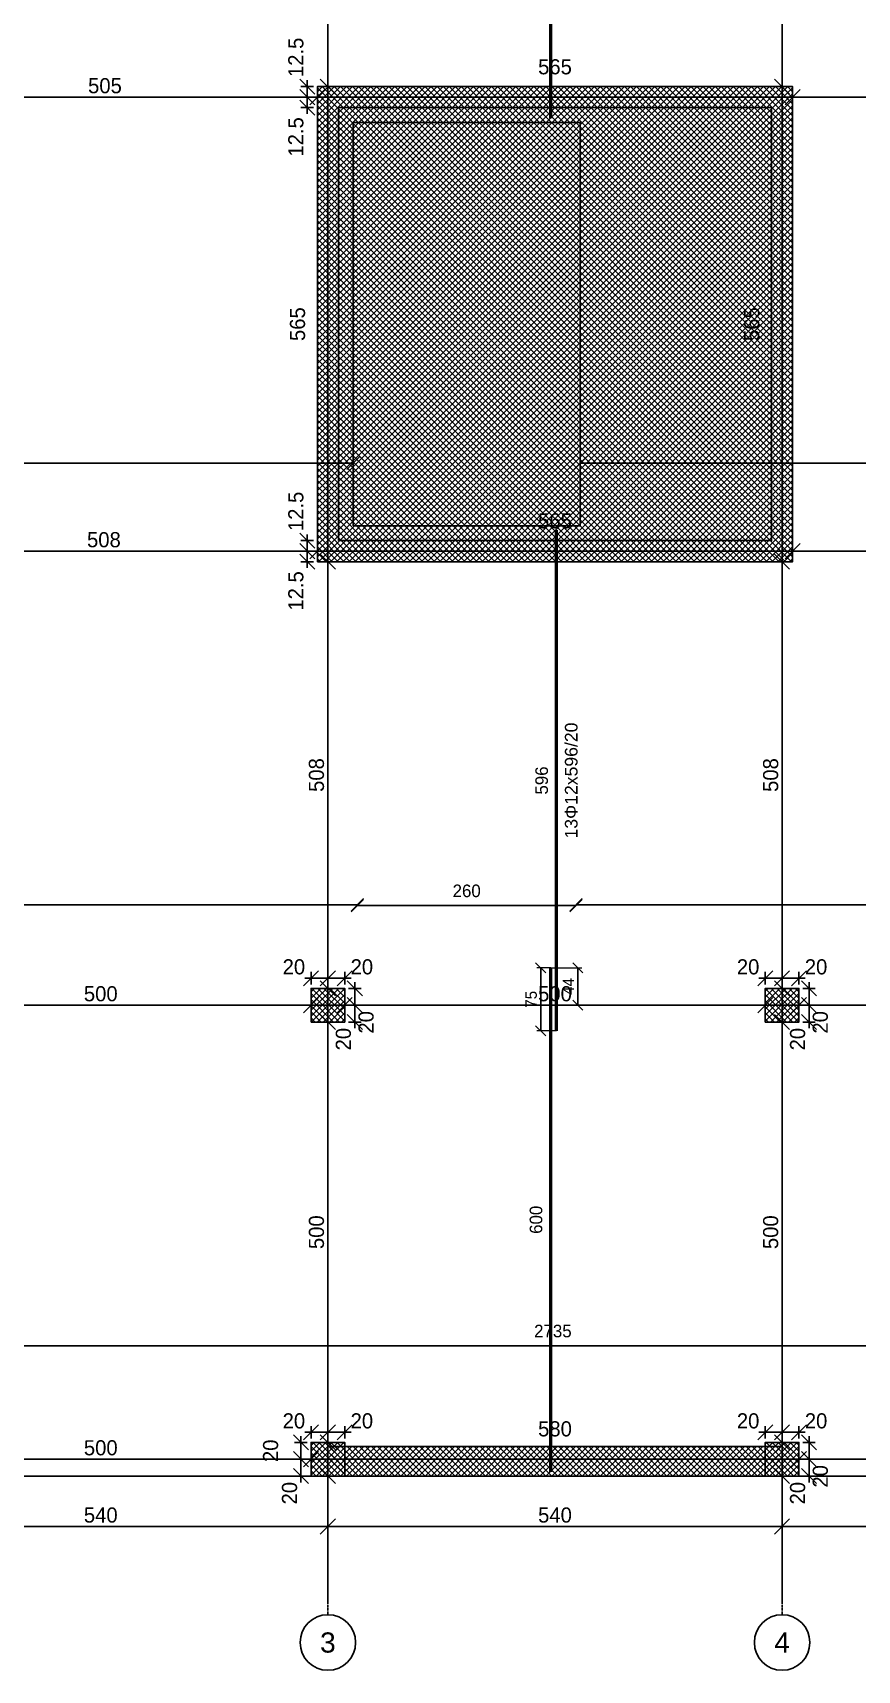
# Model space of a CAD drawing. Header units: centimetres. Extents: x -231 to 7431, y -4464 to 7215.
# Drawn here: x 5209 to 6189, y -231 to 1717 of the extents above; entities that cross this region are included whole.
import ezdxf
from ezdxf.enums import TextEntityAlignment as Align

# ---------------------------------------------------------------- set-up
doc = ezdxf.new("R2010")
doc.units = ezdxf.units.CM
doc.linetypes.add('DASHDOT', pattern=[3.556, 2.54, -0.508, 0, -0.508])
for name, color, linetype in [('AXIS', 8, 'Continuous'), ('COLUMN', 3, 'Continuous'), ('FW_AXIS', 7, 'Continuous'), ('FW_COLUMN_HATCH', 8, 'Continuous'), ('FW_DIM', 7, 'Continuous'), ('FW_WALL_HATCH', 8, 'Continuous'), ('OPENING', 1, 'Continuous'), ('REB_BOT_MESH_Y', 5, 'Continuous'), ('REB_BOT_MESH_Y_AXDIM', 5, 'Continuous'), ('REB_BOT_MESH_Y_LAP', 5, 'Continuous'), ('REB_BOT_MESH_Y_RANGE', 5, 'Continuous'), ('REB_BOT_MESH_Y_TEXT', 5, 'Continuous'), ('SLAB', 7, 'Continuous'), ('WALL', 4, 'Continuous')]:
    doc.layers.add(name, color=color, linetype=linetype)
doc.styles.add('REBAR_TXT', font='arial.ttf')
doc.dimstyles.new('FW_DIM', dxfattribs={"dimtxt": 18, "dimasz": 9, "dimexe": 7.5, "dimexo": 4.5, "dimgap": 4.5, "dimtad": 1, "dimdec": 0, "dimtxsty": 'Standard', "dimtsz": 9, "dimcen": 2.5, "dimdle": 7.5, "dimclrd": 256, "dimclre": 256, "dimclrt": 7, "dimazin": 3, "dimtfac": 1, "dimtmove": 2, "dimatfit": 3})
doc.dimstyles.new('REBAR LAP', dxfattribs={"dimtxt": 13.5, "dimasz": 2.5, "dimexe": 4.5, "dimexo": 0, "dimgap": 4.5, "dimtad": 1, "dimdec": 0, "dimtxsty": 'Standard', "dimtsz": 6, "dimcen": 2.5, "dimclrd": 6, "dimclre": 6, "dimclrt": 7, "dimazin": 3, "dimtfac": 1, "dimtmove": 2, "dimatfit": 3, "dimlwd": 25, "dimlwe": 18})
doc.dimstyles.new('REBAR M-200', dxfattribs={"dimtxt": 15, "dimasz": 15, "dimexe": 25, "dimexo": 12.5, "dimgap": 10, "dimtad": 1, "dimdec": 0, "dimtxsty": 'Standard', "dimblk": 'NONE', "dimcen": 50, "dimse1": 1, "dimse2": 1, "dimclrd": 6, "dimclre": 6, "dimclrt": 7, "dimazin": 3, "dimtfac": 1, "dimtmove": 2, "dimatfit": 3, "dimldrblk": 'NONE', "dimlwd": 53})
doc.dimstyles.new('REBAR RANGE', dxfattribs={"dimtxt": 15, "dimasz": 2.5, "dimexe": 0, "dimexo": 0, "dimgap": 10, "dimtad": 1, "dimdec": 0, "dimtxsty": 'Standard', "dimtsz": 7.5, "dimcen": 2.5, "dimse1": 1, "dimse2": 1, "dimclrd": 6, "dimclre": 6, "dimclrt": 7, "dimazin": 3, "dimtfac": 1, "dimtmove": 2, "dimatfit": 3, "dimlwd": 25})

# ---------------------------------------------------------------- blocks, each defined once
blk = doc.blocks.new('*D752')
at = {"color": 6, "lineweight": 53}
blk.add_line((5825, 5), (5825, 604.5), dxfattribs=at)
at = {"layer": 'Defpoints'}
for p in [(5825, 604.5), (5825, 5), (5825, 5)]:
    blk.add_point(p, dxfattribs=at)
at = {"layer": 'REB_BOT_MESH_Y', "color": 7, "insert": (5807.5, 304.75), "char_height": 15, "attachment_point": 5, "rotation": 90}
blk.add_mtext('600', dxfattribs=at)
blk = doc.blocks.new('_NONE')
blk = doc.blocks.new('*D753')
at = {"color": 6, "lineweight": 53}
blk.add_line((5831.75, 529.5), (5831.75, 1125), dxfattribs=at)
at = {"layer": 'Defpoints'}
for p in [(5831.75, 1125), (5831.75, 529.5), (5831.75, 529.5)]:
    blk.add_point(p, dxfattribs=at)
at = {"layer": 'REB_BOT_MESH_Y', "color": 7, "insert": (5814.25, 827.25), "char_height": 15, "attachment_point": 5, "rotation": 90}
blk.add_mtext('596', dxfattribs=at)
blk = doc.blocks.new('_OBLIQUE')
at = {"color": 0, "linetype": 'BYBLOCK'}
blk.add_line((-0.5, -0.5), (0.5, 0.5), dxfattribs=at)
blk = doc.blocks.new('*D754')
at = {"color": 6, "lineweight": 18}
for p, q in [((5825, 604.5), (5808.5, 604.5)), ((5831.75, 529.5), (5808.5, 529.5))]:
    blk.add_line(p, q, dxfattribs=at)
at = {"color": 6, "lineweight": 25}
blk.add_line((5813, 529.5), (5813, 604.5), dxfattribs=at)
at = {"layer": 'Defpoints'}
for p in [(5825, 604.5), (5813, 529.5), (5831.75, 529.5)]:
    blk.add_point(p, dxfattribs=at)
at = {"layer": 'REB_BOT_MESH_Y_LAP', "color": 6, "xscale": 12, "yscale": 12, "rotation": 90}
for p in [(5813, 604.5), (5813, 529.5)]:
    blk.add_blockref('_OBLIQUE', p, dxfattribs=at)
at = {"layer": 'REB_BOT_MESH_Y_LAP', "color": 7, "insert": (5801.75, 567), "char_height": 13.5, "attachment_point": 5, "rotation": 90}
blk.add_mtext('75', dxfattribs=at)
blk = doc.blocks.new('*D755')
at = {"color": 6, "lineweight": 18}
for p, q in [((5825, 604.5), (5861.75, 604.5)), ((5825, 560), (5861.75, 560))]:
    blk.add_line(p, q, dxfattribs=at)
at = {"color": 6, "lineweight": 25}
blk.add_line((5857.25, 560), (5857.25, 604.5), dxfattribs=at)
at = {"layer": 'Defpoints'}
for p in [(5825, 604.5), (5825, 560), (5857.25, 560)]:
    blk.add_point(p, dxfattribs=at)
at = {"layer": 'REB_BOT_MESH_Y_AXDIM', "color": 6, "xscale": 12, "yscale": 12, "rotation": 90}
for p in [(5857.25, 604.5), (5857.25, 560)]:
    blk.add_blockref('_OBLIQUE', p, dxfattribs=at)
at = {"layer": 'REB_BOT_MESH_Y_AXDIM', "color": 7, "insert": (5846, 582.25), "char_height": 13.5, "attachment_point": 5, "rotation": 90}
blk.add_mtext('44', dxfattribs=at)
blk = doc.blocks.new('*D756')
at = {"color": 6, "lineweight": 53}
blk.add_line((5825, 1615), (5825, 2214.5), dxfattribs=at)
at = {"layer": 'Defpoints'}
for p in [(5825, 2214.5), (5825, 1615), (5825, 1615)]:
    blk.add_point(p, dxfattribs=at)
at = {"layer": 'REB_BOT_MESH_Y', "color": 7, "insert": (5807.5, 1914.75), "char_height": 15, "attachment_point": 5, "rotation": 90}
blk.add_mtext('600', dxfattribs=at)
blk = doc.blocks.new('*D770')
at = {"color": 6, "lineweight": 25}
blk.add_line((4460, 154.875), (7195, 154.875), dxfattribs=at)
at = {"layer": 'Defpoints'}
for p in [(4460, 154.875), (4460, 154.875), (7195, 154.875)]:
    blk.add_point(p, dxfattribs=at)
at = {"layer": 'REB_BOT_MESH_Y_RANGE', "color": 6, "xscale": 15, "yscale": 15}
for p in [(4460, 154.875), (7195, 154.875)]:
    blk.add_blockref('_OBLIQUE', p, dxfattribs=at)
at = {"layer": 'REB_BOT_MESH_Y_RANGE', "color": 7, "insert": (5827.5, 172.375), "char_height": 15, "attachment_point": 5}
blk.add_mtext('2735', dxfattribs=at)
blk = doc.blocks.new('*D771')
at = {"color": 6, "lineweight": 25}
blk.add_line((4460, 679.5), (5595, 679.5), dxfattribs=at)
at = {"layer": 'Defpoints'}
for p in [(4460, 679.5), (4460, 679.5), (5595, 679.5)]:
    blk.add_point(p, dxfattribs=at)
at = {"layer": 'REB_BOT_MESH_Y_RANGE', "color": 6, "xscale": 15, "yscale": 15}
for p in [(4460, 679.5), (5595, 679.5)]:
    blk.add_blockref('_OBLIQUE', p, dxfattribs=at)
at = {"layer": 'REB_BOT_MESH_Y_RANGE', "color": 7, "insert": (5027.5, 697), "char_height": 15, "attachment_point": 5}
blk.add_mtext('1135', dxfattribs=at)
blk = doc.blocks.new('*D772')
at = {"color": 6, "lineweight": 25}
blk.add_line((4460, 1204.5), (5590, 1204.5), dxfattribs=at)
at = {"layer": 'Defpoints'}
for p in [(4460, 1204.5), (4460, 1204.5), (5590, 1204.5)]:
    blk.add_point(p, dxfattribs=at)
at = {"layer": 'REB_BOT_MESH_Y_RANGE', "color": 6, "xscale": 15, "yscale": 15}
for p in [(4460, 1204.5), (5590, 1204.5)]:
    blk.add_blockref('_OBLIQUE', p, dxfattribs=at)
at = {"layer": 'REB_BOT_MESH_Y_RANGE', "color": 7, "insert": (5025, 1222), "char_height": 15, "attachment_point": 5}
blk.add_mtext('1130', dxfattribs=at)
blk = doc.blocks.new('*D776')
at = {"color": 6, "lineweight": 25}
blk.add_line((5855, 679.5), (6690, 679.5), dxfattribs=at)
at = {"layer": 'Defpoints'}
for p in [(5855, 679.5), (5855, 679.5), (6690, 679.5)]:
    blk.add_point(p, dxfattribs=at)
at = {"layer": 'REB_BOT_MESH_Y_RANGE', "color": 6, "xscale": 15, "yscale": 15}
for p in [(5855, 679.5), (6690, 679.5)]:
    blk.add_blockref('_OBLIQUE', p, dxfattribs=at)
at = {"layer": 'REB_BOT_MESH_Y_RANGE', "color": 7, "insert": (6272.5, 697), "char_height": 15, "attachment_point": 5}
blk.add_mtext('835', dxfattribs=at)
blk = doc.blocks.new('*D777')
at = {"color": 6, "lineweight": 25}
blk.add_line((5860, 1204.5), (6695, 1204.5), dxfattribs=at)
at = {"layer": 'Defpoints'}
for p in [(5860, 1204.5), (5860, 1204.5), (6695, 1204.5)]:
    blk.add_point(p, dxfattribs=at)
at = {"layer": 'REB_BOT_MESH_Y_RANGE', "color": 6, "xscale": 15, "yscale": 15}
for p in [(5860, 1204.5), (6695, 1204.5)]:
    blk.add_blockref('_OBLIQUE', p, dxfattribs=at)
at = {"layer": 'REB_BOT_MESH_Y_RANGE', "color": 7, "insert": (6277.5, 1222), "char_height": 15, "attachment_point": 5}
blk.add_mtext('835', dxfattribs=at)
blk = doc.blocks.new('*D787')
at = {"color": 6, "lineweight": 25}
blk.add_line((5595, 678.375), (5855, 678.375), dxfattribs=at)
at = {"layer": 'Defpoints'}
for p in [(5595, 678.375), (5595, 678.375), (5855, 678.375)]:
    blk.add_point(p, dxfattribs=at)
at = {"layer": 'REB_BOT_MESH_Y_RANGE', "color": 6, "xscale": 15, "yscale": 15}
for p in [(5595, 678.375), (5855, 678.375)]:
    blk.add_blockref('_OBLIQUE', p, dxfattribs=at)
at = {"layer": 'REB_BOT_MESH_Y_RANGE', "color": 7, "insert": (5725, 695.875), "char_height": 15, "attachment_point": 5}
blk.add_mtext('260', dxfattribs=at)
blk = doc.blocks.new('*D795')
for p, q in [((5543, 1100), (5528, 1100)), ((5535.5, 1080), (5535.5, 1107.5)), ((5543, 1087.5), (5528, 1087.5))]:
    blk.add_line(p, q)
at = {"layer": 'Defpoints'}
for p in [(5547.5, 1100), (5535.5, 1087.5), (5547.5, 1087.5)]:
    blk.add_point(p, dxfattribs=at)
at = {"layer": 'FW_DIM', "xscale": 18, "yscale": 18, "rotation": 90}
for p in [(5535.5, 1100), (5535.5, 1087.5)]:
    blk.add_blockref('_OBLIQUE', p, dxfattribs=at)
at = {"layer": 'FW_DIM', "color": 7, "insert": (5522, 1052.7), "char_height": 18, "attachment_point": 5, "rotation": 90}
blk.add_mtext('12.5', dxfattribs=at)
blk = doc.blocks.new('*D796')
for p, q in [((5543, 1112.5), (5528, 1112.5)), ((5535.5, 1092.5), (5535.5, 1120)), ((5543, 1100), (5528, 1100))]:
    blk.add_line(p, q)
at = {"layer": 'Defpoints'}
for p in [(5547.5, 1112.5), (5535.5, 1100), (5547.5, 1100)]:
    blk.add_point(p, dxfattribs=at)
at = {"layer": 'FW_DIM', "xscale": 18, "yscale": 18, "rotation": 90}
for p in [(5535.5, 1112.5), (5535.5, 1100)]:
    blk.add_blockref('_OBLIQUE', p, dxfattribs=at)
at = {"layer": 'FW_DIM', "color": 7, "insert": (5522, 1147.3), "char_height": 18, "attachment_point": 5, "rotation": 90}
blk.add_mtext('12.5', dxfattribs=at)
blk = doc.blocks.new('*D797')
for p, q in [((5543, 1640), (5528, 1640)), ((5535.5, 1620), (5535.5, 1647.5)), ((5543, 1627.5), (5528, 1627.5))]:
    blk.add_line(p, q)
at = {"layer": 'Defpoints'}
for p in [(5547.5, 1640), (5535.5, 1627.5), (5547.5, 1627.5)]:
    blk.add_point(p, dxfattribs=at)
at = {"layer": 'FW_DIM', "xscale": 18, "yscale": 18, "rotation": 90}
for p in [(5535.5, 1640), (5535.5, 1627.5)]:
    blk.add_blockref('_OBLIQUE', p, dxfattribs=at)
at = {"layer": 'FW_DIM', "color": 7, "insert": (5522, 1592.7), "char_height": 18, "attachment_point": 5, "rotation": 90}
blk.add_mtext('12.5', dxfattribs=at)
blk = doc.blocks.new('*D798')
for p, q in [((5535.5, 1632.5), (5535.5, 1660)), ((5543, 1652.5), (5528, 1652.5)), ((5543, 1640), (5528, 1640))]:
    blk.add_line(p, q)
at = {"layer": 'Defpoints'}
for p in [(5535.5, 1640), (5547.5, 1652.5), (5547.5, 1640)]:
    blk.add_point(p, dxfattribs=at)
at = {"layer": 'FW_DIM', "xscale": 18, "yscale": 18, "rotation": 90}
for p in [(5535.5, 1652.5), (5535.5, 1640)]:
    blk.add_blockref('_OBLIQUE', p, dxfattribs=at)
at = {"layer": 'FW_DIM', "color": 7, "insert": (5522, 1687.3), "char_height": 18, "attachment_point": 5, "rotation": 90}
blk.add_mtext('12.5', dxfattribs=at)
blk = doc.blocks.new('*D847')
for p, q in [((5540, 44.5), (5540, 59.5)), ((5560, 44.5), (5560, 59.5)), ((5532.5, 52), (5567.5, 52))]:
    blk.add_line(p, q)
at = {"layer": 'Defpoints'}
for p in [(5540, 52), (5540, 40), (5560, 40)]:
    blk.add_point(p, dxfattribs=at)
at = {"layer": 'FW_DIM', "xscale": 18, "yscale": 18}
for p in [(5540, 52), (5560, 52)]:
    blk.add_blockref('_OBLIQUE', p, dxfattribs=at)
at = {"layer": 'FW_DIM', "color": 7, "insert": (5519.6, 65.5), "char_height": 18, "attachment_point": 5}
blk.add_mtext('20', dxfattribs=at)
blk = doc.blocks.new('*D848')
for p, q in [((5560, 44.5), (5560, 59.5)), ((5580, 44.5), (5580, 59.5)), ((5552.5, 52), (5587.5, 52))]:
    blk.add_line(p, q)
at = {"layer": 'Defpoints'}
for p in [(5560, 52), (5560, 40), (5580, 40)]:
    blk.add_point(p, dxfattribs=at)
at = {"layer": 'FW_DIM', "xscale": 18, "yscale": 18}
for p in [(5560, 52), (5580, 52)]:
    blk.add_blockref('_OBLIQUE', p, dxfattribs=at)
at = {"layer": 'FW_DIM', "color": 7, "insert": (5600.4, 65.5), "char_height": 18, "attachment_point": 5}
blk.add_mtext('20', dxfattribs=at)
blk = doc.blocks.new('*D849')
for p, q in [((5535.5, 20), (5520.5, 20)), ((5528, -7.5), (5528, 27.5)), ((5535.5, 0), (5520.5, 0))]:
    blk.add_line(p, q)
at = {"layer": 'Defpoints'}
for p in [(5540, 20), (5528, 0), (5540, 0)]:
    blk.add_point(p, dxfattribs=at)
at = {"layer": 'FW_DIM', "xscale": 18, "yscale": 18, "rotation": 90}
for p in [(5528, 20), (5528, 0)]:
    blk.add_blockref('_OBLIQUE', p, dxfattribs=at)
at = {"layer": 'FW_DIM', "color": 7, "insert": (5514.5, -20.4), "char_height": 18, "attachment_point": 5, "rotation": 90}
blk.add_mtext('20', dxfattribs=at)
blk = doc.blocks.new('*D850')
for p, q in [((5535.5, 40), (5520.5, 40)), ((5528, 12.5), (5528, 47.5)), ((5535.5, 20), (5520.5, 20))]:
    blk.add_line(p, q)
at = {"layer": 'Defpoints'}
for p in [(5540, 40), (5528, 20), (5540, 20)]:
    blk.add_point(p, dxfattribs=at)
at = {"layer": 'FW_DIM', "xscale": 18, "yscale": 18, "rotation": 90}
for p in [(5528, 40), (5528, 20)]:
    blk.add_blockref('_OBLIQUE', p, dxfattribs=at)
at = {"layer": 'FW_DIM', "color": 7, "insert": (5492, 30), "char_height": 18, "attachment_point": 5, "rotation": 90}
blk.add_mtext('20', dxfattribs=at)
blk = doc.blocks.new('*D851')
for p, q in [((5532.5, 592), (5567.5, 592)), ((5540, 584.5), (5540, 599.5)), ((5560, 584.5), (5560, 599.5))]:
    blk.add_line(p, q)
at = {"layer": 'Defpoints'}
for p in [(5540, 592), (5540, 580), (5560, 580)]:
    blk.add_point(p, dxfattribs=at)
at = {"layer": 'FW_DIM', "xscale": 18, "yscale": 18}
for p in [(5540, 592), (5560, 592)]:
    blk.add_blockref('_OBLIQUE', p, dxfattribs=at)
at = {"layer": 'FW_DIM', "color": 7, "insert": (5519.6, 605.5), "char_height": 18, "attachment_point": 5}
blk.add_mtext('20', dxfattribs=at)
blk = doc.blocks.new('*D852')
for p, q in [((5552.5, 592), (5587.5, 592)), ((5560, 584.5), (5560, 599.5)), ((5580, 584.5), (5580, 599.5))]:
    blk.add_line(p, q)
at = {"layer": 'Defpoints'}
for p in [(5560, 592), (5560, 580), (5580, 580)]:
    blk.add_point(p, dxfattribs=at)
at = {"layer": 'FW_DIM', "xscale": 18, "yscale": 18}
for p in [(5560, 592), (5580, 592)]:
    blk.add_blockref('_OBLIQUE', p, dxfattribs=at)
at = {"layer": 'FW_DIM', "color": 7, "insert": (5600.4, 605.5), "char_height": 18, "attachment_point": 5}
blk.add_mtext('20', dxfattribs=at)
blk = doc.blocks.new('*D853')
for p, q in [((5592, 532.5), (5592, 567.5)), ((5584.5, 560), (5599.5, 560)), ((5584.5, 540), (5599.5, 540))]:
    blk.add_line(p, q)
at = {"layer": 'Defpoints'}
for p in [(5580, 560), (5580, 540), (5592, 540)]:
    blk.add_point(p, dxfattribs=at)
at = {"layer": 'FW_DIM', "xscale": 18, "yscale": 18, "rotation": 90}
for p in [(5592, 560), (5592, 540)]:
    blk.add_blockref('_OBLIQUE', p, dxfattribs=at)
at = {"layer": 'FW_DIM', "color": 7, "insert": (5578.5, 519.6), "char_height": 18, "attachment_point": 5, "rotation": 90}
blk.add_mtext('20', dxfattribs=at)
blk = doc.blocks.new('*D854')
for p, q in [((5592, 552.5), (5592, 587.5)), ((5584.5, 580), (5599.5, 580)), ((5584.5, 560), (5599.5, 560))]:
    blk.add_line(p, q)
at = {"layer": 'Defpoints'}
for p in [(5580, 580), (5580, 560), (5592, 560)]:
    blk.add_point(p, dxfattribs=at)
at = {"layer": 'FW_DIM', "xscale": 18, "yscale": 18, "rotation": 90}
for p in [(5592, 580), (5592, 560)]:
    blk.add_blockref('_OBLIQUE', p, dxfattribs=at)
at = {"layer": 'FW_DIM', "color": 7, "insert": (5605.5, 539.6), "char_height": 18, "attachment_point": 5, "rotation": 90}
blk.add_mtext('20', dxfattribs=at)
blk = doc.blocks.new('*D863')
for p, q in [((6080, 44.5), (6080, 59.5)), ((6100, 44.5), (6100, 59.5)), ((6072.5, 52), (6107.5, 52))]:
    blk.add_line(p, q)
at = {"layer": 'Defpoints'}
for p in [(6080, 52), (6080, 40), (6100, 40)]:
    blk.add_point(p, dxfattribs=at)
at = {"layer": 'FW_DIM', "xscale": 18, "yscale": 18}
for p in [(6080, 52), (6100, 52)]:
    blk.add_blockref('_OBLIQUE', p, dxfattribs=at)
at = {"layer": 'FW_DIM', "color": 7, "insert": (6059.6, 65.5), "char_height": 18, "attachment_point": 5}
blk.add_mtext('20', dxfattribs=at)
blk = doc.blocks.new('*D864')
for p, q in [((6100, 44.5), (6100, 59.5)), ((6120, 44.5), (6120, 59.5)), ((6092.5, 52), (6127.5, 52))]:
    blk.add_line(p, q)
at = {"layer": 'Defpoints'}
for p in [(6100, 52), (6100, 40), (6120, 40)]:
    blk.add_point(p, dxfattribs=at)
at = {"layer": 'FW_DIM', "xscale": 18, "yscale": 18}
for p in [(6100, 52), (6120, 52)]:
    blk.add_blockref('_OBLIQUE', p, dxfattribs=at)
at = {"layer": 'FW_DIM', "color": 7, "insert": (6140.4, 65.5), "char_height": 18, "attachment_point": 5}
blk.add_mtext('20', dxfattribs=at)
blk = doc.blocks.new('*D865')
for p, q in [((6124.5, 20), (6139.5, 20)), ((6132, -7.5), (6132, 27.5)), ((6124.5, 0), (6139.5, 0))]:
    blk.add_line(p, q)
at = {"layer": 'Defpoints'}
for p in [(6120, 20), (6120, 0), (6132, 0)]:
    blk.add_point(p, dxfattribs=at)
at = {"layer": 'FW_DIM', "xscale": 18, "yscale": 18, "rotation": 90}
for p in [(6132, 20), (6132, 0)]:
    blk.add_blockref('_OBLIQUE', p, dxfattribs=at)
at = {"layer": 'FW_DIM', "color": 7, "insert": (6118.5, -20.4), "char_height": 18, "attachment_point": 5, "rotation": 90}
blk.add_mtext('20', dxfattribs=at)
blk = doc.blocks.new('*D866')
for p, q in [((6124.5, 40), (6139.5, 40)), ((6132, 12.5), (6132, 47.5)), ((6124.5, 20), (6139.5, 20))]:
    blk.add_line(p, q)
at = {"layer": 'Defpoints'}
for p in [(6120, 40), (6120, 20), (6132, 20)]:
    blk.add_point(p, dxfattribs=at)
at = {"layer": 'FW_DIM', "xscale": 18, "yscale": 18, "rotation": 90}
for p in [(6132, 40), (6132, 20)]:
    blk.add_blockref('_OBLIQUE', p, dxfattribs=at)
at = {"layer": 'FW_DIM', "color": 7, "insert": (6145.5, -0.4), "char_height": 18, "attachment_point": 5, "rotation": 90}
blk.add_mtext('20', dxfattribs=at)
blk = doc.blocks.new('*D867')
for p, q in [((6072.5, 592), (6107.5, 592)), ((6080, 584.5), (6080, 599.5)), ((6100, 584.5), (6100, 599.5))]:
    blk.add_line(p, q)
at = {"layer": 'Defpoints'}
for p in [(6080, 592), (6080, 580), (6100, 580)]:
    blk.add_point(p, dxfattribs=at)
at = {"layer": 'FW_DIM', "xscale": 18, "yscale": 18}
for p in [(6080, 592), (6100, 592)]:
    blk.add_blockref('_OBLIQUE', p, dxfattribs=at)
at = {"layer": 'FW_DIM', "color": 7, "insert": (6059.6, 605.5), "char_height": 18, "attachment_point": 5}
blk.add_mtext('20', dxfattribs=at)
blk = doc.blocks.new('*D868')
for p, q in [((6092.5, 592), (6127.5, 592)), ((6100, 584.5), (6100, 599.5)), ((6120, 584.5), (6120, 599.5))]:
    blk.add_line(p, q)
at = {"layer": 'Defpoints'}
for p in [(6100, 592), (6100, 580), (6120, 580)]:
    blk.add_point(p, dxfattribs=at)
at = {"layer": 'FW_DIM', "xscale": 18, "yscale": 18}
for p in [(6100, 592), (6120, 592)]:
    blk.add_blockref('_OBLIQUE', p, dxfattribs=at)
at = {"layer": 'FW_DIM', "color": 7, "insert": (6140.4, 605.5), "char_height": 18, "attachment_point": 5}
blk.add_mtext('20', dxfattribs=at)
blk = doc.blocks.new('*D869')
for p, q in [((6132, 532.5), (6132, 567.5)), ((6124.5, 560), (6139.5, 560)), ((6124.5, 540), (6139.5, 540))]:
    blk.add_line(p, q)
at = {"layer": 'Defpoints'}
for p in [(6120, 560), (6120, 540), (6132, 540)]:
    blk.add_point(p, dxfattribs=at)
at = {"layer": 'FW_DIM', "xscale": 18, "yscale": 18, "rotation": 90}
for p in [(6132, 560), (6132, 540)]:
    blk.add_blockref('_OBLIQUE', p, dxfattribs=at)
at = {"layer": 'FW_DIM', "color": 7, "insert": (6118.5, 519.6), "char_height": 18, "attachment_point": 5, "rotation": 90}
blk.add_mtext('20', dxfattribs=at)
blk = doc.blocks.new('*D870')
for p, q in [((6132, 552.5), (6132, 587.5)), ((6124.5, 580), (6139.5, 580)), ((6124.5, 560), (6139.5, 560))]:
    blk.add_line(p, q)
at = {"layer": 'Defpoints'}
for p in [(6120, 580), (6120, 560), (6132, 560)]:
    blk.add_point(p, dxfattribs=at)
at = {"layer": 'FW_DIM', "xscale": 18, "yscale": 18, "rotation": 90}
for p in [(6132, 580), (6132, 560)]:
    blk.add_blockref('_OBLIQUE', p, dxfattribs=at)
at = {"layer": 'FW_DIM', "color": 7, "insert": (6145.5, 539.6), "char_height": 18, "attachment_point": 5, "rotation": 90}
blk.add_mtext('20', dxfattribs=at)
blk = doc.blocks.new('*D932')
for p, q in [((5032.5, 20), (5547.5, 20)), ((5040, 24.5), (5040, 27.5)), ((5540, 24.5), (5540, 27.5))]:
    blk.add_line(p, q)
at = {"layer": 'Defpoints'}
for p in [(5040, 20), (5040, 20), (5540, 20)]:
    blk.add_point(p, dxfattribs=at)
at = {"layer": 'FW_DIM', "xscale": 18, "yscale": 18}
for p in [(5040, 20), (5540, 20)]:
    blk.add_blockref('_OBLIQUE', p, dxfattribs=at)
at = {"layer": 'FW_DIM', "color": 7, "insert": (5290, 33.5), "char_height": 18, "attachment_point": 5}
blk.add_mtext('500', dxfattribs=at)
blk = doc.blocks.new('*D933')
for p, q in [((5532.5, 20), (6127.5, 20)), ((5540, 24.5), (5540, 27.5)), ((6120, 24.5), (6120, 27.5))]:
    blk.add_line(p, q)
at = {"layer": 'Defpoints'}
for p in [(5540, 20), (5540, 20), (6120, 20)]:
    blk.add_point(p, dxfattribs=at)
at = {"layer": 'FW_DIM', "xscale": 18, "yscale": 18}
for p in [(5540, 20), (6120, 20)]:
    blk.add_blockref('_OBLIQUE', p, dxfattribs=at)
at = {"layer": 'FW_DIM', "color": 7, "insert": (5830, 56), "char_height": 18, "attachment_point": 5}
blk.add_mtext('580', dxfattribs=at)
blk = doc.blocks.new('*D934')
for p, q in [((6112.5, 20), (6627.5, 20)), ((6120, 24.5), (6120, 27.5)), ((6620, 24.5), (6620, 27.5))]:
    blk.add_line(p, q)
at = {"layer": 'Defpoints'}
for p in [(6120, 20), (6120, 20), (6620, 20)]:
    blk.add_point(p, dxfattribs=at)
at = {"layer": 'FW_DIM', "xscale": 18, "yscale": 18}
for p in [(6120, 20), (6620, 20)]:
    blk.add_blockref('_OBLIQUE', p, dxfattribs=at)
at = {"layer": 'FW_DIM', "color": 7, "insert": (6370, 33.5), "char_height": 18, "attachment_point": 5}
blk.add_mtext('500', dxfattribs=at)
blk = doc.blocks.new('*D941')
for p, q in [((5040, 564.5), (5040, 567.5)), ((5540, 564.5), (5540, 567.5)), ((5032.5, 560), (5547.5, 560))]:
    blk.add_line(p, q)
at = {"layer": 'Defpoints'}
for p in [(5040, 560), (5040, 560), (5540, 560)]:
    blk.add_point(p, dxfattribs=at)
at = {"layer": 'FW_DIM', "xscale": 18, "yscale": 18}
for p in [(5040, 560), (5540, 560)]:
    blk.add_blockref('_OBLIQUE', p, dxfattribs=at)
at = {"layer": 'FW_DIM', "color": 7, "insert": (5290, 573.5), "char_height": 18, "attachment_point": 5}
blk.add_mtext('500', dxfattribs=at)
blk = doc.blocks.new('*D942')
for p, q in [((5540, 564.5), (5540, 567.5)), ((5580, 564.5), (5580, 567.5)), ((5532.5, 560), (5587.5, 560))]:
    blk.add_line(p, q)
at = {"layer": 'Defpoints'}
for p in [(5540, 560), (5540, 560), (5580, 560)]:
    blk.add_point(p, dxfattribs=at)
at = {"layer": 'FW_DIM', "xscale": 18, "yscale": 18}
for p in [(5540, 560), (5580, 560)]:
    blk.add_blockref('_OBLIQUE', p, dxfattribs=at)
blk = doc.blocks.new('*D943')
for p, q in [((5580, 564.5), (5580, 567.5)), ((6080, 564.5), (6080, 567.5)), ((5572.5, 560), (6087.5, 560))]:
    blk.add_line(p, q)
at = {"layer": 'Defpoints'}
for p in [(5580, 560), (5580, 560), (6080, 560)]:
    blk.add_point(p, dxfattribs=at)
at = {"layer": 'FW_DIM', "xscale": 18, "yscale": 18}
for p in [(5580, 560), (6080, 560)]:
    blk.add_blockref('_OBLIQUE', p, dxfattribs=at)
at = {"layer": 'FW_DIM', "color": 7, "insert": (5830, 573.5), "char_height": 18, "attachment_point": 5}
blk.add_mtext('500', dxfattribs=at)
blk = doc.blocks.new('*D944')
for p, q in [((6080, 564.5), (6080, 567.5)), ((6120, 564.5), (6120, 567.5)), ((6072.5, 560), (6127.5, 560))]:
    blk.add_line(p, q)
at = {"layer": 'Defpoints'}
for p in [(6080, 560), (6080, 560), (6120, 560)]:
    blk.add_point(p, dxfattribs=at)
at = {"layer": 'FW_DIM', "xscale": 18, "yscale": 18}
for p in [(6080, 560), (6120, 560)]:
    blk.add_blockref('_OBLIQUE', p, dxfattribs=at)
blk = doc.blocks.new('*D945')
for p, q in [((6120, 564.5), (6120, 567.5)), ((6620, 564.5), (6620, 567.5)), ((6112.5, 560), (6627.5, 560))]:
    blk.add_line(p, q)
at = {"layer": 'Defpoints'}
for p in [(6120, 560), (6120, 560), (6620, 560)]:
    blk.add_point(p, dxfattribs=at)
at = {"layer": 'FW_DIM', "xscale": 18, "yscale": 18}
for p in [(6120, 560), (6620, 560)]:
    blk.add_blockref('_OBLIQUE', p, dxfattribs=at)
at = {"layer": 'FW_DIM', "color": 7, "insert": (6370, 573.5), "char_height": 18, "attachment_point": 5}
blk.add_mtext('500', dxfattribs=at)
blk = doc.blocks.new('*D952')
for p, q in [((5032.5, 1100), (5555, 1100)), ((5040, 1104.5), (5040, 1107.5)), ((5547.5, 1104.5), (5547.5, 1107.5))]:
    blk.add_line(p, q)
at = {"layer": 'Defpoints'}
for p in [(5040, 1100), (5040, 1100), (5547.5, 1100)]:
    blk.add_point(p, dxfattribs=at)
at = {"layer": 'FW_DIM', "xscale": 18, "yscale": 18}
for p in [(5040, 1100), (5547.5, 1100)]:
    blk.add_blockref('_OBLIQUE', p, dxfattribs=at)
at = {"layer": 'FW_DIM', "color": 7, "insert": (5293.75, 1113.5), "char_height": 18, "attachment_point": 5}
blk.add_mtext('508', dxfattribs=at)
blk = doc.blocks.new('*D953')
for p, q in [((5540, 1100), (6120, 1100)), ((5547.5, 1104.5), (5547.5, 1107.5)), ((6112.5, 1104.5), (6112.5, 1107.5))]:
    blk.add_line(p, q)
at = {"layer": 'Defpoints'}
for p in [(5547.5, 1100), (5547.5, 1100), (6112.5, 1100)]:
    blk.add_point(p, dxfattribs=at)
at = {"layer": 'FW_DIM', "xscale": 18, "yscale": 18}
for p in [(5547.5, 1100), (6112.5, 1100)]:
    blk.add_blockref('_OBLIQUE', p, dxfattribs=at)
at = {"layer": 'FW_DIM', "color": 7, "insert": (5830, 1136), "char_height": 18, "attachment_point": 5}
blk.add_mtext('565', dxfattribs=at)
blk = doc.blocks.new('*D954')
for p, q in [((6105, 1100), (6625, 1100)), ((6112.5, 1104.5), (6112.5, 1107.5)), ((6617.5, 1104.5), (6617.5, 1107.5))]:
    blk.add_line(p, q)
at = {"layer": 'Defpoints'}
for p in [(6112.5, 1100), (6112.5, 1100), (6617.5, 1100)]:
    blk.add_point(p, dxfattribs=at)
at = {"layer": 'FW_DIM', "xscale": 18, "yscale": 18}
for p in [(6112.5, 1100), (6617.5, 1100)]:
    blk.add_blockref('_OBLIQUE', p, dxfattribs=at)
at = {"layer": 'FW_DIM', "color": 7, "insert": (6365, 1113.5), "char_height": 18, "attachment_point": 5}
blk.add_mtext('505', dxfattribs=at)
blk = doc.blocks.new('*D961')
for p, q in [((5035, 1640), (5555, 1640)), ((5042.5, 1644.5), (5042.5, 1647.5)), ((5547.5, 1644.5), (5547.5, 1647.5))]:
    blk.add_line(p, q)
at = {"layer": 'Defpoints'}
for p in [(5042.5, 1640), (5042.5, 1640), (5547.5, 1640)]:
    blk.add_point(p, dxfattribs=at)
at = {"layer": 'FW_DIM', "xscale": 18, "yscale": 18}
for p in [(5042.5, 1640), (5547.5, 1640)]:
    blk.add_blockref('_OBLIQUE', p, dxfattribs=at)
at = {"layer": 'FW_DIM', "color": 7, "insert": (5295, 1653.5), "char_height": 18, "attachment_point": 5}
blk.add_mtext('505', dxfattribs=at)
blk = doc.blocks.new('*D962')
for p, q in [((5540, 1640), (6120, 1640)), ((5547.5, 1644.5), (5547.5, 1647.5)), ((6112.5, 1644.5), (6112.5, 1647.5))]:
    blk.add_line(p, q)
at = {"layer": 'Defpoints'}
for p in [(5547.5, 1640), (5547.5, 1640), (6112.5, 1640)]:
    blk.add_point(p, dxfattribs=at)
at = {"layer": 'FW_DIM', "xscale": 18, "yscale": 18}
for p in [(5547.5, 1640), (6112.5, 1640)]:
    blk.add_blockref('_OBLIQUE', p, dxfattribs=at)
at = {"layer": 'FW_DIM', "color": 7, "insert": (5830, 1676), "char_height": 18, "attachment_point": 5}
blk.add_mtext('565', dxfattribs=at)
blk = doc.blocks.new('*D963')
for p, q in [((6105, 1640), (6627.5, 1640)), ((6112.5, 1644.5), (6112.5, 1647.5)), ((6620, 1644.5), (6620, 1647.5))]:
    blk.add_line(p, q)
at = {"layer": 'Defpoints'}
for p in [(6112.5, 1640), (6112.5, 1640), (6620, 1640)]:
    blk.add_point(p, dxfattribs=at)
at = {"layer": 'FW_DIM', "xscale": 18, "yscale": 18}
for p in [(6112.5, 1640), (6620, 1640)]:
    blk.add_blockref('_OBLIQUE', p, dxfattribs=at)
at = {"layer": 'FW_DIM', "color": 7, "insert": (6366.25, 1653.5), "char_height": 18, "attachment_point": 5}
blk.add_mtext('508', dxfattribs=at)
blk = doc.blocks.new('*D1009')
for p, q in [((5555.5, 40), (5552.5, 40)), ((5560, -7.5), (5560, 47.5)), ((5555.5, 0), (5552.5, 0))]:
    blk.add_line(p, q)
at = {"layer": 'Defpoints'}
for p in [(5560, 40), (5560, 0), (5560, 0)]:
    blk.add_point(p, dxfattribs=at)
at = {"layer": 'FW_DIM', "xscale": 18, "yscale": 18, "rotation": 90}
for p in [(5560, 40), (5560, 0)]:
    blk.add_blockref('_OBLIQUE', p, dxfattribs=at)
blk = doc.blocks.new('*D1010')
for p, q in [((5560, 32.5), (5560, 547.5)), ((5555.5, 540), (5552.5, 540)), ((5555.5, 40), (5552.5, 40))]:
    blk.add_line(p, q)
at = {"layer": 'Defpoints'}
for p in [(5560, 540), (5560, 40), (5560, 40)]:
    blk.add_point(p, dxfattribs=at)
at = {"layer": 'FW_DIM', "xscale": 18, "yscale": 18, "rotation": 90}
for p in [(5560, 540), (5560, 40)]:
    blk.add_blockref('_OBLIQUE', p, dxfattribs=at)
at = {"layer": 'FW_DIM', "color": 7, "insert": (5546.5, 290), "char_height": 18, "attachment_point": 5, "rotation": 90}
blk.add_mtext('500', dxfattribs=at)
blk = doc.blocks.new('*D1011')
for p, q in [((5560, 532.5), (5560, 587.5)), ((5555.5, 580), (5552.5, 580)), ((5555.5, 540), (5552.5, 540))]:
    blk.add_line(p, q)
at = {"layer": 'Defpoints'}
for p in [(5560, 580), (5560, 540), (5560, 540)]:
    blk.add_point(p, dxfattribs=at)
at = {"layer": 'FW_DIM', "xscale": 18, "yscale": 18, "rotation": 90}
for p in [(5560, 580), (5560, 540)]:
    blk.add_blockref('_OBLIQUE', p, dxfattribs=at)
blk = doc.blocks.new('*D1012')
for p, q in [((5560, 572.5), (5560, 1095)), ((5555.5, 1087.5), (5552.5, 1087.5)), ((5555.5, 580), (5552.5, 580))]:
    blk.add_line(p, q)
at = {"layer": 'Defpoints'}
for p in [(5560, 1087.5), (5560, 580), (5560, 580)]:
    blk.add_point(p, dxfattribs=at)
at = {"layer": 'FW_DIM', "xscale": 18, "yscale": 18, "rotation": 90}
for p in [(5560, 1087.5), (5560, 580)]:
    blk.add_blockref('_OBLIQUE', p, dxfattribs=at)
at = {"layer": 'FW_DIM', "color": 7, "insert": (5546.5, 833.75), "char_height": 18, "attachment_point": 5, "rotation": 90}
blk.add_mtext('508', dxfattribs=at)
blk = doc.blocks.new('*D1013')
for p, q in [((5560, 1080), (5560, 1660)), ((5555.5, 1652.5), (5552.5, 1652.5)), ((5555.5, 1087.5), (5552.5, 1087.5))]:
    blk.add_line(p, q)
at = {"layer": 'Defpoints'}
for p in [(5560, 1652.5), (5560, 1087.5), (5560, 1087.5)]:
    blk.add_point(p, dxfattribs=at)
at = {"layer": 'FW_DIM', "xscale": 18, "yscale": 18, "rotation": 90}
for p in [(5560, 1652.5), (5560, 1087.5)]:
    blk.add_blockref('_OBLIQUE', p, dxfattribs=at)
at = {"layer": 'FW_DIM', "color": 7, "insert": (5524, 1370), "char_height": 18, "attachment_point": 5, "rotation": 90}
blk.add_mtext('565', dxfattribs=at)
blk = doc.blocks.new('*D1014')
for p, q in [((5560, 1645), (5560, 2167.5)), ((5555.5, 2160), (5552.5, 2160)), ((5555.5, 1652.5), (5552.5, 1652.5))]:
    blk.add_line(p, q)
at = {"layer": 'Defpoints'}
for p in [(5560, 2160), (5560, 1652.5), (5560, 1652.5)]:
    blk.add_point(p, dxfattribs=at)
at = {"layer": 'FW_DIM', "xscale": 18, "yscale": 18, "rotation": 90}
for p in [(5560, 2160), (5560, 1652.5)]:
    blk.add_blockref('_OBLIQUE', p, dxfattribs=at)
at = {"layer": 'FW_DIM', "color": 7, "insert": (5546.5, 1906.25), "char_height": 18, "attachment_point": 5, "rotation": 90}
blk.add_mtext('508', dxfattribs=at)
blk = doc.blocks.new('*D1018')
for p, q in [((6095.5, 40), (6092.5, 40)), ((6100, -7.5), (6100, 47.5)), ((6095.5, 0), (6092.5, 0))]:
    blk.add_line(p, q)
at = {"layer": 'Defpoints'}
for p in [(6100, 40), (6100, 0), (6100, 0)]:
    blk.add_point(p, dxfattribs=at)
at = {"layer": 'FW_DIM', "xscale": 18, "yscale": 18, "rotation": 90}
for p in [(6100, 40), (6100, 0)]:
    blk.add_blockref('_OBLIQUE', p, dxfattribs=at)
blk = doc.blocks.new('*D1019')
for p, q in [((6100, 32.5), (6100, 547.5)), ((6095.5, 540), (6092.5, 540)), ((6095.5, 40), (6092.5, 40))]:
    blk.add_line(p, q)
at = {"layer": 'Defpoints'}
for p in [(6100, 540), (6100, 40), (6100, 40)]:
    blk.add_point(p, dxfattribs=at)
at = {"layer": 'FW_DIM', "xscale": 18, "yscale": 18, "rotation": 90}
for p in [(6100, 540), (6100, 40)]:
    blk.add_blockref('_OBLIQUE', p, dxfattribs=at)
at = {"layer": 'FW_DIM', "color": 7, "insert": (6086.5, 290), "char_height": 18, "attachment_point": 5, "rotation": 90}
blk.add_mtext('500', dxfattribs=at)
blk = doc.blocks.new('*D1020')
for p, q in [((6100, 532.5), (6100, 587.5)), ((6095.5, 580), (6092.5, 580)), ((6095.5, 540), (6092.5, 540))]:
    blk.add_line(p, q)
at = {"layer": 'Defpoints'}
for p in [(6100, 580), (6100, 540), (6100, 540)]:
    blk.add_point(p, dxfattribs=at)
at = {"layer": 'FW_DIM', "xscale": 18, "yscale": 18, "rotation": 90}
for p in [(6100, 580), (6100, 540)]:
    blk.add_blockref('_OBLIQUE', p, dxfattribs=at)
blk = doc.blocks.new('*D1021')
for p, q in [((6100, 572.5), (6100, 1095)), ((6095.5, 1087.5), (6092.5, 1087.5)), ((6095.5, 580), (6092.5, 580))]:
    blk.add_line(p, q)
at = {"layer": 'Defpoints'}
for p in [(6100, 1087.5), (6100, 580), (6100, 580)]:
    blk.add_point(p, dxfattribs=at)
at = {"layer": 'FW_DIM', "xscale": 18, "yscale": 18, "rotation": 90}
for p in [(6100, 1087.5), (6100, 580)]:
    blk.add_blockref('_OBLIQUE', p, dxfattribs=at)
at = {"layer": 'FW_DIM', "color": 7, "insert": (6086.5, 833.75), "char_height": 18, "attachment_point": 5, "rotation": 90}
blk.add_mtext('508', dxfattribs=at)
blk = doc.blocks.new('*D1022')
for p, q in [((6100, 1080), (6100, 1660)), ((6095.5, 1652.5), (6092.5, 1652.5)), ((6095.5, 1087.5), (6092.5, 1087.5))]:
    blk.add_line(p, q)
at = {"layer": 'Defpoints'}
for p in [(6100, 1652.5), (6100, 1087.5), (6100, 1087.5)]:
    blk.add_point(p, dxfattribs=at)
at = {"layer": 'FW_DIM', "xscale": 18, "yscale": 18, "rotation": 90}
for p in [(6100, 1652.5), (6100, 1087.5)]:
    blk.add_blockref('_OBLIQUE', p, dxfattribs=at)
at = {"layer": 'FW_DIM', "color": 7, "insert": (6064, 1370), "char_height": 18, "attachment_point": 5, "rotation": 90}
blk.add_mtext('565', dxfattribs=at)
blk = doc.blocks.new('*D1023')
for p, q in [((6100, 1645), (6100, 2167.5)), ((6095.5, 2160), (6092.5, 2160)), ((6095.5, 1652.5), (6092.5, 1652.5))]:
    blk.add_line(p, q)
at = {"layer": 'Defpoints'}
for p in [(6100, 2160), (6100, 1652.5), (6100, 1652.5)]:
    blk.add_point(p, dxfattribs=at)
at = {"layer": 'FW_DIM', "xscale": 18, "yscale": 18, "rotation": 90}
for p in [(6100, 2160), (6100, 1652.5)]:
    blk.add_blockref('_OBLIQUE', p, dxfattribs=at)
at = {"layer": 'FW_DIM', "color": 7, "insert": (6086.5, 1906.25), "char_height": 18, "attachment_point": 5, "rotation": 90}
blk.add_mtext('508', dxfattribs=at)
blk = doc.blocks.new('*D1060')
for p, q in [((5020, -4.5), (5020, -67.5)), ((5560, -4.5), (5560, -67.5)), ((5012.5, -60), (5567.5, -60))]:
    blk.add_line(p, q)
at = {"layer": 'Defpoints'}
for p in [(5020, 0), (5560, 0), (5020, -60)]:
    blk.add_point(p, dxfattribs=at)
at = {"layer": 'FW_DIM', "xscale": 18, "yscale": 18}
for p in [(5020, -60), (5560, -60)]:
    blk.add_blockref('_OBLIQUE', p, dxfattribs=at)
at = {"layer": 'FW_DIM', "color": 7, "insert": (5290, -46.5), "char_height": 18, "attachment_point": 5}
blk.add_mtext('540', dxfattribs=at)
blk = doc.blocks.new('*D1061')
for p, q in [((5560, -4.5), (5560, -67.5)), ((6100, -4.5), (6100, -67.5)), ((5552.5, -60), (6107.5, -60))]:
    blk.add_line(p, q)
at = {"layer": 'Defpoints'}
for p in [(5560, 0), (6100, 0), (5560, -60)]:
    blk.add_point(p, dxfattribs=at)
at = {"layer": 'FW_DIM', "xscale": 18, "yscale": 18}
for p in [(5560, -60), (6100, -60)]:
    blk.add_blockref('_OBLIQUE', p, dxfattribs=at)
at = {"layer": 'FW_DIM', "color": 7, "insert": (5830, -46.5), "char_height": 18, "attachment_point": 5}
blk.add_mtext('540', dxfattribs=at)
blk = doc.blocks.new('*D1062')
for p, q in [((6100, -4.5), (6100, -67.5)), ((6640, -4.5), (6640, -67.5)), ((6092.5, -60), (6647.5, -60))]:
    blk.add_line(p, q)
at = {"layer": 'Defpoints'}
for p in [(6100, 0), (6640, 0), (6100, -60)]:
    blk.add_point(p, dxfattribs=at)
at = {"layer": 'FW_DIM', "xscale": 18, "yscale": 18}
for p in [(6100, -60), (6640, -60)]:
    blk.add_blockref('_OBLIQUE', p, dxfattribs=at)
at = {"layer": 'FW_DIM', "color": 7, "insert": (6370, -46.5), "char_height": 18, "attachment_point": 5}
blk.add_mtext('540', dxfattribs=at)

msp = doc.modelspace()

# ---------------------------------------------------------------- hatches: boundary and pattern name
at = {"layer": 'FW_COLUMN_HATCH'}
h = msp.add_hatch(dxfattribs=at)
h.set_pattern_fill('ANSI37', scale=1.6)
h.paths.add_polyline_path([(5540, 540), (5540, 580), (5580, 580), (5580, 540), (5540, 540)])
h = msp.add_hatch(dxfattribs=at)
h.set_pattern_fill('ANSI37', scale=1.6)
h.paths.add_polyline_path([(6080, 540), (6080, 580), (6120, 580), (6120, 540), (6080, 540)])
h = msp.add_hatch(dxfattribs=at)
h.set_pattern_fill('ANSI37', scale=1.6)
h.paths.add_polyline_path([(5540, 0), (5540, 40), (5580, 40), (5580, 0), (5540, 0)])
h = msp.add_hatch(dxfattribs=at)
h.set_pattern_fill('ANSI37', scale=1.6)
h.paths.add_polyline_path([(6080, 0), (6080, 40), (6120, 40), (6120, 0), (6080, 0)])
at = {"layer": 'FW_WALL_HATCH'}
h = msp.add_hatch(dxfattribs=at)
h.set_pattern_fill('ANSI37', scale=1.6)
h.paths.add_polyline_path([(6112.5, 1087.5), (5547.5, 1087.5), (5547.5, 1652.5), (6112.5, 1652.5), (6112.5, 1087.5)])
h.paths.add_polyline_path([(6087.5, 1112.5), (6087.5, 1627.5), (5572.5, 1627.5), (5572.5, 1112.5), (6087.5, 1112.5)], flags=0)
h = msp.add_hatch(dxfattribs=at)
h.set_pattern_fill('ANSI37', scale=1.6)
h.paths.add_polyline_path([(6100, 0), (5560, 0), (5560, 35), (6100, 35), (6100, 0)])

# ---------------------------------------------------------------- linework, layer by layer
at = {"layer": 'AXIS'}
for p, q in [((5560, -150), (5560, 2890)), ((6100, -150), (6100, 2890)), ((4310, 1640), (7350, 1640)), ((4310, 1100), (7350, 1100)), ((4310, 560), (7350, 560)), ((4310, 20), (7350, 20))]:
    msp.add_line(p, q, dxfattribs=at)
at = {"layer": 'COLUMN'}
for points in [[(5540, 540), (5580, 540), (5580, 580), (5540, 580)], [(6080, 540), (6120, 540), (6120, 580), (6080, 580)], [(5540, 0), (5580, 0), (5580, 40), (5540, 40)], [(6080, 0), (6120, 0), (6120, 40), (6080, 40)]]:
    msp.add_lwpolyline(points, close=True, dxfattribs=at)
at = {"layer": 'FW_AXIS', "linetype": 'DASHDOT'}
for p, q in [((5560, -150), (5560, -165)), ((6100, -150), (6100, -165))]:
    msp.add_line(p, q, dxfattribs=at)
at = {"layer": 'FW_AXIS'}
for centre in [(5560, -198), (6100, -198)]:
    msp.add_circle(centre, 33, dxfattribs=at)
at = {"layer": 'OPENING'}
msp.add_lwpolyline([(5590, 1130), (5860, 1130), (5860, 1610), (5590, 1610)], close=True, dxfattribs=at)
at = {"layer": 'SLAB'}
msp.add_lwpolyline([(4460, 0), (7200, 0), (7200, 2740), (4460, 2740)], close=True, dxfattribs=at)
at = {"layer": 'WALL'}
for points in [[(5547.5, 1087.5), (6112.5, 1087.5), (6112.5, 1652.5), (5547.5, 1652.5)], [(5572.5, 1112.5), (6087.5, 1112.5), (6087.5, 1627.5), (5572.5, 1627.5)], [(5560, 0), (6100, 0), (6100, 35), (5560, 35)]]:
    msp.add_lwpolyline(points, close=True, dxfattribs=at)

# ---------------------------------------------------------------- texts
at = {"layer": 'FW_AXIS', "color": 7, "style": 'REBAR_TXT'}
for s, p in [('3', (5560, -198)), ('4', (6100, -198))]:
    msp.add_text(s, height=24, dxfattribs=at).set_placement(p, align=Align.MIDDLE_CENTER)
at = {"layer": 'REB_BOT_MESH_Y_TEXT', "color": 7, "style": 'REBAR_TXT'}
msp.add_text('13Φ12x596/20', height=15, rotation=90, dxfattribs=at).set_placement((5841.8, 827.2), align=Align.TOP_CENTER)

# ---------------------------------------------------------------- dimensions: what is measured, and where the dimension line sits
at = {"layer": 'FW_DIM'}
for base, p1, p2, text, picture, middle in [((5560, 1652.5), (5560, 1652.5), (5560, 2160), '508', '*D1014', (5546.5, 1906.2)), ((6100, 1652.5), (6100, 1652.5), (6100, 2160), '508', '*D1023', (6086.5, 1906.2)), ((5535.5, 1640), (5547.5, 1640), (5547.5, 1652.5), '12.5', '*D798', (5522, 1687.3)), ((5560, 1087.5), (5560, 1087.5), (5560, 1652.5), '565', '*D1013', (5524, 1370)), ((6100, 1087.5), (6100, 1087.5), (6100, 1652.5), '565', '*D1022', (6064, 1370)), ((5535.5, 1627.5), (5547.5, 1627.5), (5547.5, 1640), '12.5', '*D797', (5522, 1592.7)), ((5535.5, 1100), (5547.5, 1100), (5547.5, 1112.5), '12.5', '*D796', (5522, 1147.3)), ((5535.5, 1087.5), (5547.5, 1087.5), (5547.5, 1100), '12.5', '*D795', (5522, 1052.7)), ((5560, 580), (5560, 580), (5560, 1087.5), '508', '*D1012', (5546.5, 833.8)), ((6100, 580), (6100, 580), (6100, 1087.5), '508', '*D1021', (6086.5, 833.8)), ((5560, 540), (5560, 540), (5560, 580), ' ', '*D1011', (5560, 560)), ((5592, 560), (5580, 560), (5580, 580), '20', '*D854', (5605.5, 539.6)), ((6100, 540), (6100, 540), (6100, 580), ' ', '*D1020', (6100, 560)), ((6132, 560), (6120, 560), (6120, 580), '20', '*D870', (6145.5, 539.6)), ((5592, 540), (5580, 540), (5580, 560), '20', '*D853', (5578.5, 519.6)), ((6132, 540), (6120, 540), (6120, 560), '20', '*D869', (6118.5, 519.6)), ((5560, 40), (5560, 40), (5560, 540), '500', '*D1010', (5546.5, 290)), ((6100, 40), (6100, 40), (6100, 540), '500', '*D1019', (6086.5, 290)), ((5528, 20), (5540, 20), (5540, 40), '20', '*D850', (5492, 30)), ((5560, 0), (5560, 0), (5560, 40), ' ', '*D1009', (5560, 20)), ((6100, 0), (6100, 0), (6100, 40), ' ', '*D1018', (6100, 20)), ((6132, 20), (6120, 20), (6120, 40), '20', '*D866', (6145.5, -0.4)), ((5528, 0), (5540, 0), (5540, 20), '20', '*D849', (5514.5, -20.4)), ((6132, 0), (6120, 0), (6120, 20), '20', '*D865', (6118.5, -20.4))]:
    dim = msp.add_linear_dim(base=base, p1=p1, p2=p2, angle=90, text=text, dimstyle='FW_DIM', override={"dimtmove": 2}, dxfattribs=at)
    dim.commit()
    dim.dimension.update_dxf_attribs({"geometry": picture, "text_midpoint": middle, "dimtype": 160})
for base, p1, p2, text, picture, middle in [((5547.5, 1640), (5547.5, 1640), (6112.5, 1640), '565', '*D962', (5830, 1676)), ((5042.5, 1640), (5042.5, 1640), (5547.5, 1640), '505', '*D961', (5295, 1653.5)), ((6112.5, 1640), (6112.5, 1640), (6620, 1640), '508', '*D963', (6366.2, 1653.5)), ((5547.5, 1100), (5547.5, 1100), (6112.5, 1100), '565', '*D953', (5830, 1136)), ((5040, 1100), (5040, 1100), (5547.5, 1100), '508', '*D952', (5293.8, 1113.5)), ((6112.5, 1100), (6112.5, 1100), (6617.5, 1100), '505', '*D954', (6365, 1113.5)), ((5540, 592), (5540, 580), (5560, 580), '20', '*D851', (5519.6, 605.5)), ((5560, 592), (5560, 580), (5580, 580), '20', '*D852', (5600.4, 605.5)), ((6080, 592), (6080, 580), (6100, 580), '20', '*D867', (6059.6, 605.5)), ((6100, 592), (6100, 580), (6120, 580), '20', '*D868', (6140.4, 605.5)), ((5040, 560), (5040, 560), (5540, 560), '500', '*D941', (5290, 573.5)), ((5580, 560), (5580, 560), (6080, 560), '500', '*D943', (5830, 573.5)), ((6120, 560), (6120, 560), (6620, 560), '500', '*D945', (6370, 573.5)), ((5540, 560), (5540, 560), (5580, 560), ' ', '*D942', (5560, 560)), ((6080, 560), (6080, 560), (6120, 560), ' ', '*D944', (6100, 560)), ((5540, 52), (5540, 40), (5560, 40), '20', '*D847', (5519.6, 65.5)), ((5540, 20), (5540, 20), (6120, 20), '580', '*D933', (5830, 56)), ((5560, 52), (5560, 40), (5580, 40), '20', '*D848', (5600.4, 65.5)), ((6080, 52), (6080, 40), (6100, 40), '20', '*D863', (6059.6, 65.5)), ((6100, 52), (6100, 40), (6120, 40), '20', '*D864', (6140.4, 65.5)), ((5040, 20), (5040, 20), (5540, 20), '500', '*D932', (5290, 33.5)), ((6120, 20), (6120, 20), (6620, 20), '500', '*D934', (6370, 33.5))]:
    dim = msp.add_linear_dim(base=base, p1=p1, p2=p2, text=text, dimstyle='FW_DIM', override={"dimtmove": 2}, dxfattribs=at)
    dim.commit()
    dim.dimension.update_dxf_attribs({"geometry": picture, "text_midpoint": middle, "dimtype": 160})
for base, p1, p2, picture, middle in [((5020, -60), (5020, 0), (5560, 0), '*D1060', (5290, -46.5)), ((5560, -60), (5560, 0), (6100, 0), '*D1061', (5830, -46.5)), ((6100, -60), (6100, 0), (6640, 0), '*D1062', (6370, -46.5))]:
    dim = msp.add_linear_dim(base=base, p1=p1, p2=p2, dimstyle='FW_DIM', dxfattribs=at)
    dim.commit()
    dim.dimension.update_dxf_attribs({"geometry": picture, "text_midpoint": middle})
at = {"layer": 'REB_BOT_MESH_Y'}
for base, p1, p2, picture, middle in [((5825, 1615), (5825, 1615), (5825, 2214.5), '*D756', (5807.5, 1914.75)), ((5831.75, 529.5), (5831.75, 529.5), (5831.75, 1125), '*D753', (5814.25, 827.25)), ((5825, 5), (5825, 5), (5825, 604.5), '*D752', (5807.5, 304.75))]:
    dim = msp.add_linear_dim(base=base, p1=p1, p2=p2, angle=90, dimstyle='REBAR M-200', dxfattribs=at)
    dim.commit()
    dim.dimension.update_dxf_attribs({"geometry": picture, "text_midpoint": middle})
at = {"layer": 'REB_BOT_MESH_Y_AXDIM'}
dim = msp.add_linear_dim(base=(5857.25, 560), p1=(5825, 560), p2=(5825, 604.5), angle=90, dimstyle='REBAR LAP', dxfattribs=at)
dim.commit()
dim.dimension.update_dxf_attribs({"geometry": '*D755', "text_midpoint": (5846, 582.25)})
at = {"layer": 'REB_BOT_MESH_Y_LAP'}
dim = msp.add_linear_dim(base=(5813, 529.5), p1=(5831.8, 529.5), p2=(5825, 604.5), angle=90, dimstyle='REBAR LAP', dxfattribs=at)
dim.commit()
dim.dimension.update_dxf_attribs({"geometry": '*D754', "text_midpoint": (5801.8, 567)})
at = {"layer": 'REB_BOT_MESH_Y_RANGE'}
for base, p1, p2, picture, middle in [((4460, 1204.5), (4460, 1204.5), (5590, 1204.5), '*D772', (5025, 1222)), ((5860, 1204.5), (5860, 1204.5), (6695, 1204.5), '*D777', (6277.5, 1222)), ((4460, 679.5), (4460, 679.5), (5595, 679.5), '*D771', (5027.5, 697)), ((5595, 678.4), (5595, 678.4), (5855, 678.4), '*D787', (5725, 695.9)), ((5855, 679.5), (5855, 679.5), (6690, 679.5), '*D776', (6272.5, 697)), ((4460, 154.9), (4460, 154.9), (7195, 154.9), '*D770', (5827.5, 172.4))]:
    dim = msp.add_linear_dim(base=base, p1=p1, p2=p2, dimstyle='REBAR RANGE', dxfattribs=at)
    dim.commit()
    dim.dimension.update_dxf_attribs({"geometry": picture, "text_midpoint": middle})

doc.saveas('drawing.dxf')
